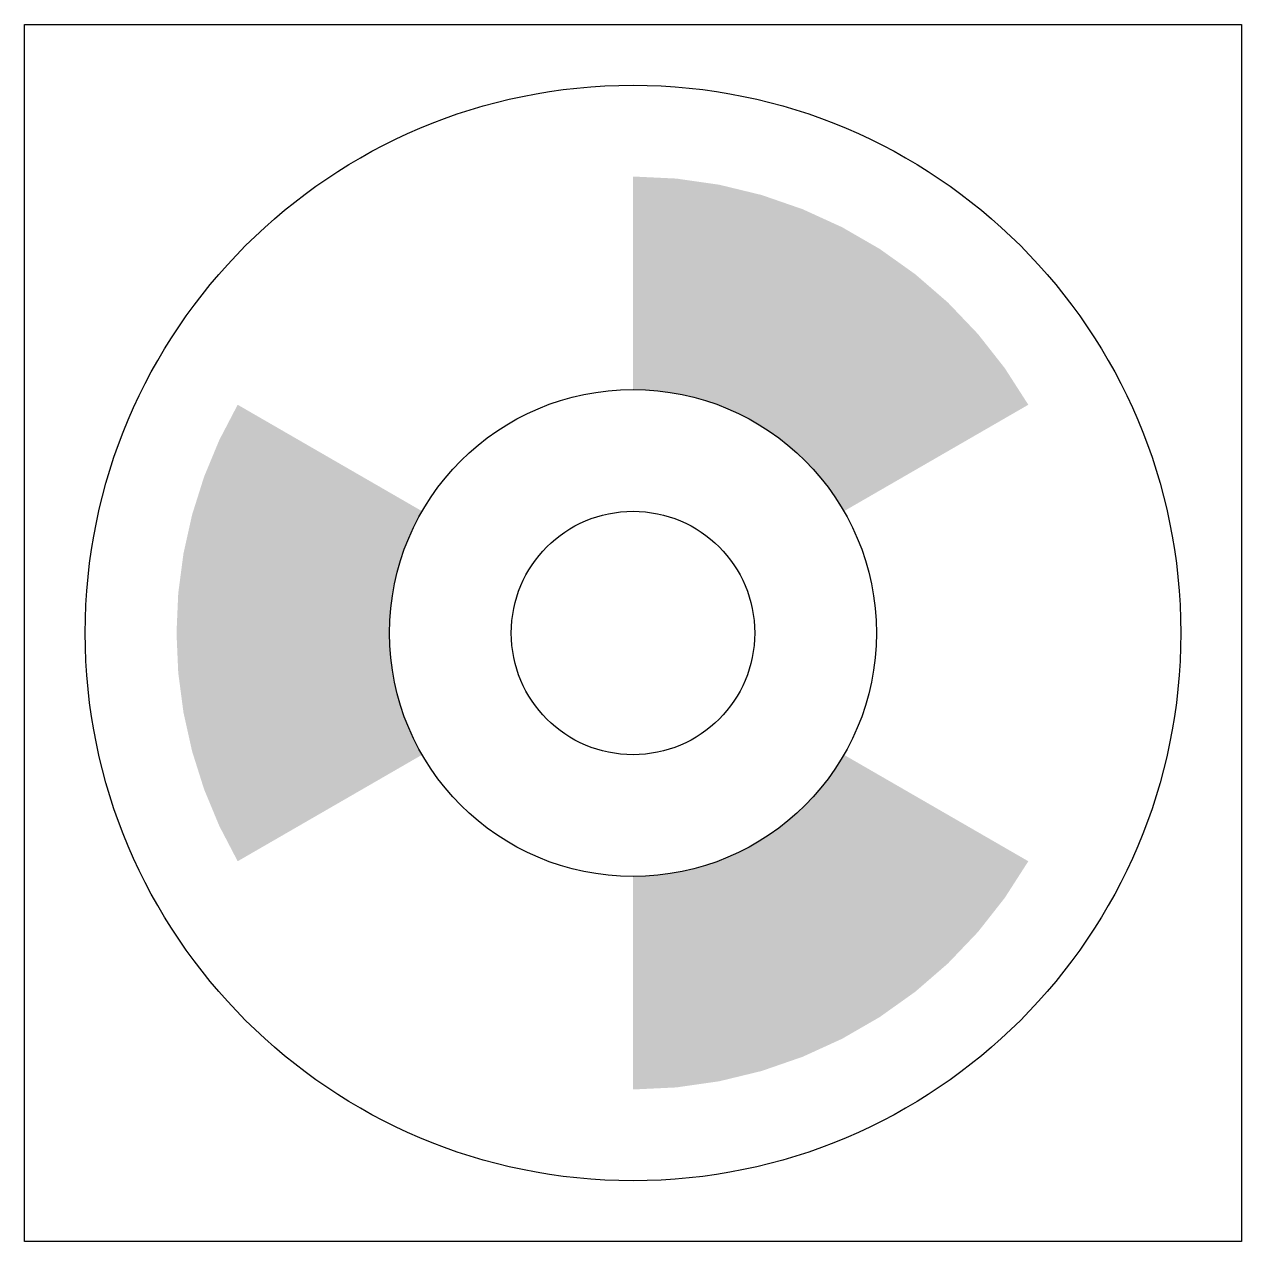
# Model space of a CAD drawing. Extents: x 0 to 40, y 0 to 40.
import ezdxf

# ---------------------------------------------------------------- set-up
doc = ezdxf.new("R2010")
doc.units = 0
doc.header["$LTSCALE"] = 25
doc.header["$MEASUREMENT"] = 0
doc.layers.get('0').update_dxf_attribs({"linetype": 'CONTINUOUS'})

msp = doc.modelspace()

# ---------------------------------------------------------------- linework, layer by layer
at = {"color": 0, "linetype": 'ByBlock'}
msp.add_lwpolyline([(0, 0), (0, 40), (40, 40), (40, 0)], close=True, dxfattribs=at)
at = {"color": 0, "linetype": 'ByBlock', "const_width": 7}
for points in [[(29.959, 25.75, 0.267949), (20, 31.5, 1)], [(10.041, 25.75, 0.131652), (8.5, 20, 1)], [(8.5, 20, 0.131652), (10.041, 14.25, 1)], [(20, 8.5, 0.267949), (29.959, 14.25, 1)]]:
    msp.add_lwpolyline(points, format="xyb", dxfattribs=at)
at = {"color": 0, "linetype": 'ByBlock'}
for radius in [18, 8, 4]:
    msp.add_circle((20, 20), radius, dxfattribs=at)

doc.saveas('drawing.dxf')
